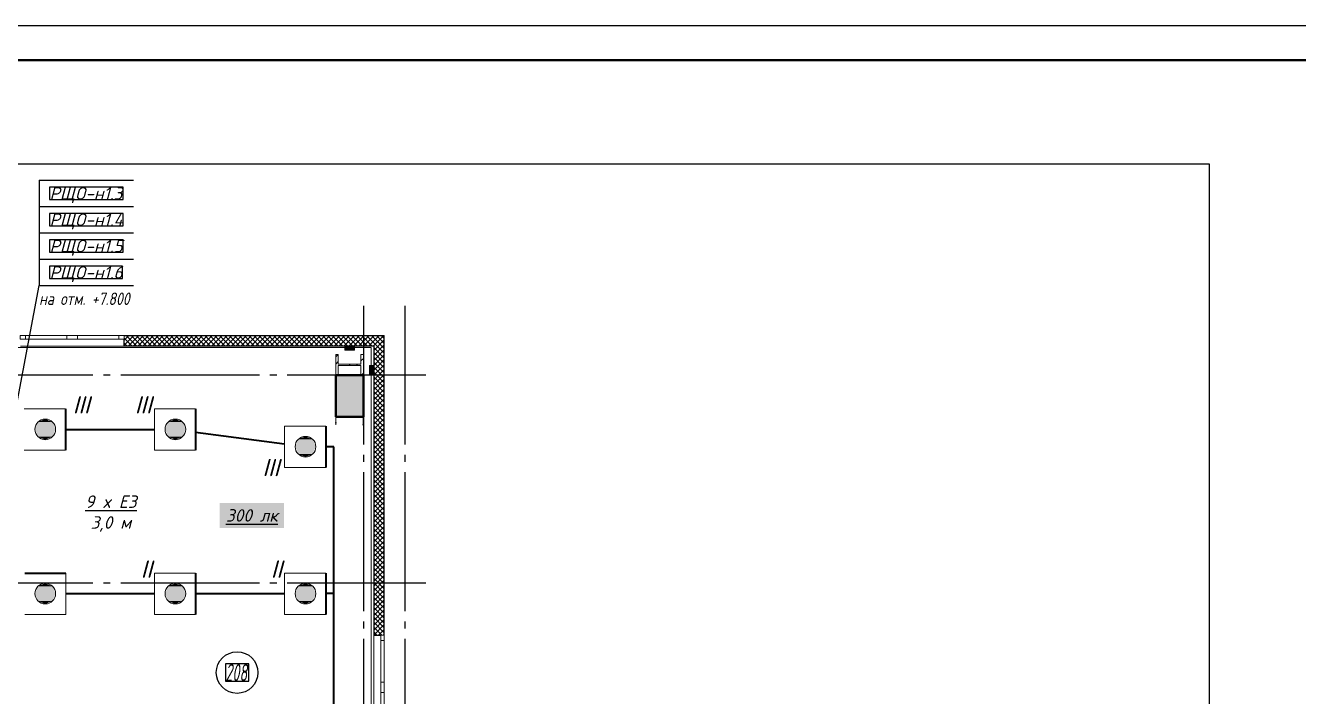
# Model space of a CAD drawing. Header units: millimetres. Extents: x 0 to 1286, y 0 to 420.
# Drawn here: x 466.5 to 650, y 323.3 to 420 of the extents above; entities that cross this region are included whole.
import ezdxf

# ---------------------------------------------------------------- set-up
doc = ezdxf.new("R2010")
doc.units = ezdxf.units.MM
doc.linetypes.add('ГОСТ 2.303 5', pattern=[24, 20, -1.5, 1, -1.5])
for name, color, linetype in [('Viewport1ForCustomObjects_0', 7, 'Continuous'), ('Viewport2ForCustomObjects_0', 7, 'Continuous'), ('Номер помещения', 7, 'Continuous'), ('Рамка', 7, 'Continuous'), ('СПКБ-0000-000-АР#002$0$Колонны новые', 7, 'Continuous'), ('СПКБ-0000-000-АР#002$0$Колонны существующие', 7, 'Continuous'), ('СПКБ-0000-000-АР#002$0$Окна ArchiCAD', 7, 'Continuous'), ('СПКБ-0000-000-АР#002$0$Перекрытие новые', 7, 'Continuous'), ('СПКБ-0000-000-АР#002$0$Стены', 7, 'Continuous'), ('СПКБ-0000-000-АР#002$0$Фахверк', 7, 'Continuous'), ('Строительные оси', 7, 'Continuous'), ('ЭО_РАБОЧЕЕ ОСВЕЩЕНИЕ', 7, 'Continuous')]:
    doc.layers.add(name, color=color, linetype=linetype)
for name, color, linetype, lineweight, true_color in [('СПКБ-0000-000-АР#002$0$Колонны новые_Ном._пера__108', 7, 'Continuous', 13, 0xfd8379), ('СПКБ-0000-000-АР#002$0$Колонны существующие_Ном._пера__102', 7, 'Continuous', 13, 0xcccccc), ('СПКБ-0000-000-АР#002$0$Окна ArchiCAD_Ном._пера__68', 7, 'Continuous', 20, 0xfd4435), ('СПКБ-0000-000-АР#002$0$Перекрытие новые_Ном._пера__161', 7, 'Continuous', 13, 0xe11606), ('СПКБ-0000-000-АР#002$0$Стены_Ном._пера__68', 7, 'Continuous', 20, 0xfd4435), ('СПКБ-0000-000-АР#002$0$Фахверк_Ном._пера__102', 7, 'Continuous', 13, 0xcccccc)]:
    doc.layers.add(name, color=color, linetype=linetype, lineweight=lineweight, true_color=true_color)
for name, color, linetype, lineweight in [('СПКБ-0000-000-АР#002$0$Колонны новые_Ном._пера__20', 1, 'Continuous', 20), ('СПКБ-0000-000-АР#002$0$Колонны существующие_Ном._пера__141', 7, 'Continuous', 50), ('СПКБ-0000-000-АР#002$0$Окна ArchiCAD_Ном._пера__6', 5, 'Continuous', 9), ('СПКБ-0000-000-АР#002$0$Фахверк_Ном._пера__1', 7, 'Continuous', 13)]:
    doc.layers.add(name, color=color, linetype=linetype, lineweight=lineweight)
doc.styles.add('1.8', font='isocpeui.ttf', dxfattribs={"height": 1.8})
doc.styles.add('2.5', font='isocpeui.ttf')
doc.styles.add('CustomTextStyle146', font='isocpeui.ttf', dxfattribs={"height": 1.8})
doc.styles.add('CustomTextStyle147', font='isocpeui.ttf', dxfattribs={"height": 1.8})
doc.styles.add('CustomTextStyle148', font='isocpeui.ttf', dxfattribs={"height": 1.8})
doc.styles.add('CustomTextStyle149', font='isocpeui.ttf', dxfattribs={"height": 1.8})
doc.styles.add('CustomTextStyle15', font='isocpeui.ttf', dxfattribs={"width": 0.592404, "height": 2.5})
pattern_1 = [(45, (0, 0), (-35.35534, 35.35534), []), (135, (0, 0), (35.35534, 35.35534), [])]
pattern_2 = [(45, (0, 0), (-159.099, 159.099), []), (45, (-53.03, 53.03), (-159.099, 159.099), [])]

# ---------------------------------------------------------------- blocks, each defined once
blk = doc.blocks.new('*E728')
at = {"layer": 'Номер помещения', "color": 7, "linetype": 'Continuous', "true_color": 0xffffff}
for p, q in [((160.9, 207.24), (157.53, 207.24)), ((157.53, 207.24), (157.53, 204.74)), ((160.9, 204.74), (160.9, 207.24)), ((157.53, 204.74), (160.9, 204.74)), ((157.53, 204.74), (157.53, 204.74))]:
    blk.add_line(p, q, dxfattribs=at)
at = {"layer": 'Номер помещения', "color": 6, "linetype": 'Continuous'}
blk.add_circle((159.22, 205.99), 3, dxfattribs=at)
at = {"layer": 'Строительные оси', "color": 3, "linetype": 'ГОСТ 2.303 5', "lineweight": 25}
for p, q in [((177.43, 258.86), (177.43, -45.14)), ((183.43, 258.86), (183.43, -45.14)), ((186.43, 248.86), (-283.76, 248.86)), ((186.43, 218.86), (-283.76, 218.86))]:
    blk.add_line(p, q, dxfattribs=at)
at = {"layer": 'ЭО_РАБОЧЕЕ ОСВЕЩЕНИЕ', "color": 7, "lineweight": 0}
for p, q in [((128.53, 244.01), (134.48, 244.01)), ((147.29, 238.06), (147.29, 244.01)), ((147.29, 244.01), (153.24, 244.01)), ((166.05, 235.56), (166.05, 241.51)), ((166.05, 241.51), (172, 241.51)), ((134.48, 238.06), (128.53, 238.06)), ((153.24, 238.06), (147.29, 238.06)), ((172, 235.56), (166.05, 235.56)), ((147.29, 214.38), (147.29, 220.33)), ((147.29, 220.33), (153.24, 220.33)), ((166.05, 214.38), (166.05, 220.33)), ((166.05, 220.33), (172, 220.33)), ((134.54, 220.3), (134.54, 214.35)), ((134.54, 214.35), (128.59, 214.35)), ((153.24, 214.38), (147.29, 214.38)), ((172, 214.38), (166.05, 214.38))]:
    blk.add_line(p, q, dxfattribs=at)
at = {"layer": 'ЭО_РАБОЧЕЕ ОСВЕЩЕНИЕ', "color": 5, "lineweight": 40}
for p, q in [((134.48, 244.01), (134.48, 238.06)), ((153.24, 244.01), (153.24, 238.06)), ((134.48, 241.05), (147.29, 241.05)), ((153.24, 240.66), (166.05, 238.95)), ((172, 241.51), (172, 235.56)), ((173.16, 238.55), (172, 238.55)), ((173.16, 217.37), (173.16, 238.55)), ((153.24, 220.33), (153.24, 214.38)), ((172, 220.33), (172, 214.38)), ((128.59, 220.3), (134.54, 220.3)), ((134.54, 217.37), (147.29, 217.37)), ((153.24, 217.37), (166.05, 217.37)), ((173.16, 217.37), (172, 217.37)), ((173.16, 183.06), (173.16, 217.37))]:
    blk.add_line(p, q, dxfattribs=at)
at = {"layer": 'ЭО_РАБОЧЕЕ ОСВЕЩЕНИЕ', "color": 7, "lineweight": 0}
for centre in [(131.55, 241.05), (150.31, 241.05), (169.08, 238.55), (131.55, 217.37), (150.31, 217.37), (169.08, 217.37)]:
    blk.add_circle(centre, 1.49, dxfattribs=at)
at = {"layer": 'ЭО_РАБОЧЕЕ ОСВЕЩЕНИЕ', "color": 5, "lineweight": 0}
for points in [[(131.55, 242.54), (130.5, 242.1), (132.6, 242.1)], [(150.31, 242.54), (149.26, 242.1), (151.37, 242.1)], [(130.5, 242.1), (130.06, 241.05), (133.04, 241.05)], [(130.06, 241.05), (130.5, 240), (132.6, 240)], [(130.06, 241.05), (133.04, 241.05), (132.6, 240)], [(130.5, 242.1), (132.6, 242.1), (133.04, 241.05)], [(149.26, 242.1), (148.83, 241.05), (151.8, 241.05)], [(148.83, 241.05), (149.26, 240), (151.37, 240)], [(148.83, 241.05), (151.8, 241.05), (151.37, 240)], [(149.26, 242.1), (151.37, 242.1), (151.8, 241.05)], [(130.5, 240), (132.6, 240), (131.55, 239.56)], [(149.26, 240), (151.37, 240), (150.31, 239.56)], [(168.02, 239.6), (167.59, 238.55), (170.56, 238.55)], [(169.08, 240.04), (168.02, 239.6), (170.13, 239.6)], [(168.02, 239.6), (170.13, 239.6), (170.56, 238.55)], [(167.59, 238.55), (168.02, 237.5), (170.13, 237.5)], [(167.59, 238.55), (170.56, 238.55), (170.13, 237.5)], [(168.02, 237.5), (170.13, 237.5), (169.08, 237.06)], [(131.55, 218.86), (130.5, 218.42), (132.6, 218.42)], [(150.31, 218.86), (149.26, 218.42), (151.37, 218.42)], [(169.08, 218.86), (168.02, 218.42), (170.13, 218.42)], [(130.5, 218.42), (130.06, 217.37), (133.04, 217.37)], [(130.06, 217.37), (130.5, 216.32), (132.6, 216.32)], [(130.06, 217.37), (133.04, 217.37), (132.6, 216.32)], [(130.5, 218.42), (132.6, 218.42), (133.04, 217.37)], [(149.26, 218.42), (148.83, 217.37), (151.8, 217.37)], [(148.83, 217.37), (149.26, 216.32), (151.37, 216.32)], [(148.83, 217.37), (151.8, 217.37), (151.37, 216.32)], [(149.26, 218.42), (151.37, 218.42), (151.8, 217.37)], [(168.02, 218.42), (167.59, 217.37), (170.56, 217.37)], [(167.59, 217.37), (168.02, 216.32), (170.13, 216.32)], [(167.59, 217.37), (170.56, 217.37), (170.13, 216.32)], [(168.02, 218.42), (170.13, 218.42), (170.56, 217.37)], [(130.5, 216.32), (132.6, 216.32), (131.55, 215.88)], [(149.26, 216.32), (151.37, 216.32), (150.31, 215.88)], [(168.02, 216.32), (170.13, 216.32), (169.08, 215.88)]]:
    blk.add_solid(points, dxfattribs=at)
at = {"layer": 'Номер помещения', "color": 7, "linetype": 'Continuous', "style": 'CustomTextStyle15', "width": 0.592404}
blk.add_text('208', height=2.5, dxfattribs=at).set_placement((157.53, 204.74))
blk = doc.blocks.new('СПКБ-0000-000-АР#002$0$Перекрытие_1', base_point=(-24407, -2530))
at = {"layer": 'СПКБ-0000-000-АР#002$0$Перекрытие новые_Ном._пера__161', "color": 12, "linetype": 'Continuous', "lineweight": 13, "true_color": 0xe11606, "flags": 128}
blk.add_lwpolyline([(-17957, 25286), (17853, 25286), (17853, 19191), (22462, 19188), (22462, 18553), (22462, 17603), (22462, 15678), (25023, 15678), (25023, 12764), (19954, 12764), (19944, 10017), (25023, 10017), (25023, 7089), (22462, 7089), (22462, 5117), (22462, 4167), (22462, 3579), (17853, 3579), (17853, -2530), (5844, -2530)], dxfattribs=at)
blk = doc.blocks.new('СПКБ-0000-000-АР#002$0$Двустворчатое Окно 19')
at = {"layer": 'СПКБ-0000-000-АР#002$0$Окна ArchiCAD_Ном._пера__6', "color": 5, "linetype": 'Continuous', "lineweight": 9}
for p, q in [((-750, 0), (-675, 0)), ((-747, 100), (747, 100)), ((-675, 0), (-675, -50)), ((-675, 0), (-75, 0)), ((-75, -50), (-75, 0)), ((-75, 0), (0, 0)), ((0, 0), (75, 0)), ((75, 0), (75, -50)), ((75, 0), (675, 0)), ((675, -50), (675, 0)), ((675, 0), (750, 0)), ((-750, -50), (750, -50)), ((-675, -50), (-750, -50)), ((-75, -50), (-675, -50)), ((0, -50), (-75, -50)), ((75, -50), (0, -50)), ((675, -50), (75, -50)), ((750, -50), (675, -50))]:
    blk.add_line(p, q, dxfattribs=at)
at = {"layer": 'СПКБ-0000-000-АР#002$0$Окна ArchiCAD_Ном._пера__68', "color": 20, "linetype": 'Continuous', "lineweight": 20, "true_color": 0xfd4435}
for p, q in [((-750, -47), (-750, 0)), ((750, -47), (750, 0)), ((-750, -50), (-750, -47)), ((750, -50), (750, -47))]:
    blk.add_line(p, q, dxfattribs=at)
blk = doc.blocks.new('СПКБ-0000-000-АР#002$0$Стена_1', base_point=(17893, 25306))
at = {"layer": 'СПКБ-0000-000-АР#002$0$Стены_Ном._пера__68', "linetype": 'Continuous', "lineweight": 20, "true_color": 0xfd4435}
for points in [[(14290, 25306), (14293, 25306), (14293, 25309), (14293, 25406), (14290, 25406)], [(14293, 25453), (18040, 25453), (18043, 25456), (14293, 25456)], [(17896, 25309), (14293, 25309), (14293, 25306), (17893, 25306)]]:
    blk.add_hatch(color=20, dxfattribs=at).paths.add_polyline_path(points)
h = blk.add_hatch(dxfattribs=at)
h.set_pattern_fill('СЕТКА_5X5_ДИАГОНАЛЬНАЯ', color=20, style=0, pattern_type=2)
h.set_pattern_definition(pattern_1)
h.paths.add_polyline_path([(18040, 25453), (14293, 25453), (14293, 25406), (14293, 25309), (17896, 25309)])
at = {"layer": 'СПКБ-0000-000-АР#002$0$Стены_Ном._пера__68', "color": 20, "linetype": 'Continuous', "lineweight": 20, "true_color": 0xfd4435}
for p, q in [((14290, 25406), (14290, 25306)), ((14293, 25406), (14290, 25406)), ((14293, 25456), (14293, 25453)), ((18040, 25453), (14293, 25453)), ((14293, 25453), (14293, 25406)), ((14293, 25309), (14293, 25406)), ((14293, 25306), (14290, 25306)), ((14293, 25309), (17896, 25309))]:
    blk.add_line(p, q, dxfattribs=at)
at = {"layer": 'СПКБ-0000-000-АР#002$0$Стены_Ном._пера__68', "color": 20, "linetype": 'Continuous', "lineweight": 20, "true_color": 0xfd4435, "flags": 128}
for points in [[(18043, 25456), (14293, 25456)], [(14293, 25306), (17893, 25306)]]:
    blk.add_lwpolyline(points, dxfattribs=at)
at = {"layer": 'СПКБ-0000-000-АР#002$0$Окна ArchiCAD', "color": 5, "linetype": 'Continuous', "lineweight": 9, "xscale": -1, "zscale": 1000, "rotation": 180}
blk.add_blockref('СПКБ-0000-000-АР#002$0$Двустворчатое Окно 19', (13543, 25406), dxfattribs=at)
blk = doc.blocks.new('СПКБ-0000-000-АР#002$0$Стена_7', base_point=(17893, 19188))
at = {"layer": 'СПКБ-0000-000-АР#002$0$Стены_Ном._пера__68', "linetype": 'Continuous', "lineweight": 20, "true_color": 0xfd4435}
h = blk.add_hatch(dxfattribs=at)
h.set_pattern_fill('СЕТКА_5X5_ДИАГОНАЛЬНАЯ', color=20, style=0, pattern_type=2)
h.set_pattern_definition(pattern_1)
h.paths.add_polyline_path([(17896, 25309), (17896, 25026), (18040, 25026), (18040, 25453)])
for points in [[(18043, 25026), (18043, 25456), (18040, 25453), (18040, 25026)], [(17893, 25306), (17893, 25026), (17896, 25026), (17896, 25309)], [(17896, 25026), (17893, 25026), (17893, 24886), (17896, 24886)], [(18043, 24886), (18043, 25026), (18040, 25026), (18040, 24886)], [(17893, 24886), (17893, 21136), (17896, 21136), (17896, 24886)], [(18040, 24886), (18040, 21136), (18043, 21136), (18043, 24886)], [(17893, 21136), (17893, 21133), (17993, 21133), (17993, 21136), (17896, 21136)], [(17893, 19639), (17893, 19636), (17896, 19636), (17993, 19636), (17993, 19639)], [(17893, 19471), (17896, 19471), (17896, 19636), (17893, 19636)], [(17896, 19471), (17893, 19471), (17893, 19331), (17896, 19331)], [(18040, 19636), (18040, 19471), (18043, 19471), (18043, 19636)], [(18043, 19331), (18043, 19471), (18040, 19471), (18040, 19331)], [(17893, 19331), (17893, 19188), (17896, 19188), (17896, 19331)], [(18043, 19188), (18043, 19331), (18040, 19331), (18040, 19188)]]:
    blk.add_hatch(color=20, dxfattribs=at).paths.add_polyline_path(points)
h = blk.add_hatch(dxfattribs=at)
h.set_pattern_fill('СЕТКА_5X5_ДИАГОНАЛЬНАЯ', color=20, style=0, pattern_type=2)
h.set_pattern_definition(pattern_1)
h.paths.add_polyline_path([(18040, 24886), (18040, 25026), (17896, 25026), (17896, 24886)])
h = blk.add_hatch(dxfattribs=at)
h.set_pattern_fill('СЕТКА_5X5_ДИАГОНАЛЬНАЯ', color=20, style=0, pattern_type=2)
h.set_pattern_definition(pattern_1)
h.paths.add_polyline_path([(17896, 24886), (17896, 21136), (17993, 21136), (18040, 21136), (18040, 24886)])
h = blk.add_hatch(dxfattribs=at)
h.set_pattern_fill('СЕТКА_5X5_ДИАГОНАЛЬНАЯ', color=20, style=0, pattern_type=2)
h.set_pattern_definition(pattern_1)
h.paths.add_polyline_path([(17896, 19471), (18040, 19471), (18040, 19636), (17993, 19636), (17896, 19636)])
h = blk.add_hatch(dxfattribs=at)
h.set_pattern_fill('СЕТКА_5X5_ДИАГОНАЛЬНАЯ', color=20, style=0, pattern_type=2)
h.set_pattern_definition(pattern_1)
h.paths.add_polyline_path([(18040, 19331), (18040, 19471), (17896, 19471), (17896, 19331)])
h = blk.add_hatch(dxfattribs=at)
h.set_pattern_fill('СЕТКА_5X5_ДИАГОНАЛЬНАЯ', color=20, style=0, pattern_type=2)
h.set_pattern_definition(pattern_1)
h.paths.add_polyline_path([(17896, 19331), (17896, 19188), (18040, 19188), (18040, 19331)])
at = {"layer": 'СПКБ-0000-000-АР#002$0$Стены_Ном._пера__68', "color": 20, "linetype": 'Continuous', "lineweight": 20, "true_color": 0xfd4435}
for p, q in [((18040, 25026), (18040, 25453)), ((17896, 25309), (17896, 25026)), ((17896, 25026), (17896, 24886)), ((18040, 24886), (18040, 25026)), ((17896, 24886), (17896, 21136)), ((18040, 21136), (18040, 24886)), ((17893, 21136), (17893, 21133)), ((17993, 21133), (17893, 21133)), ((17896, 21136), (17993, 21136)), ((17993, 21136), (17993, 21133)), ((18040, 21136), (17993, 21136)), ((18043, 21136), (18040, 21136)), ((17993, 19639), (17893, 19639)), ((17893, 19636), (17893, 19639)), ((17896, 19636), (17896, 19471)), ((17896, 19636), (17993, 19636)), ((17896, 19471), (17896, 19331)), ((17993, 19636), (17993, 19639)), ((18040, 19636), (17993, 19636)), ((18040, 19471), (18040, 19636)), ((18043, 19636), (18040, 19636)), ((18040, 19331), (18040, 19471)), ((17896, 19331), (17896, 19188)), ((18040, 19188), (18040, 19331))]:
    blk.add_line(p, q, dxfattribs=at)
at = {"layer": 'СПКБ-0000-000-АР#002$0$Стены_Ном._пера__68', "color": 20, "linetype": 'Continuous', "lineweight": 20, "true_color": 0xfd4435, "flags": 128}
for points in [[(18043, 21136), (18043, 25456)], [(17893, 25306), (17893, 25026)], [(17893, 24886), (17893, 21136)], [(17893, 19636), (17893, 19471)], [(18043, 19188), (18043, 19636)], [(17893, 19331), (17893, 19188)], [(17893, 19188), (18043, 19188)]]:
    blk.add_lwpolyline(points, dxfattribs=at)
at = {"layer": 'СПКБ-0000-000-АР#002$0$Окна ArchiCAD', "color": 5, "linetype": 'Continuous', "lineweight": 9, "xscale": -1, "zscale": 1000, "rotation": 90}
blk.add_blockref('СПКБ-0000-000-АР#002$0$Двустворчатое Окно 19', (17993, 20386), dxfattribs=at)
blk = doc.blocks.new('СПКБ-0000-000-АР#002$0$Колонна_20', base_point=(17543, 24586))
at = {"layer": 'СПКБ-0000-000-АР#002$0$Колонны существующие_Ном._пера__102', "linetype": 'Continuous', "lineweight": 13, "true_color": 0xcccccc}
blk.add_hatch(color=254, dxfattribs=at).paths.add_polyline_path([(17343, 24286), (17743, 24286), (17743, 24886), (17343, 24886)])
at = {"layer": 'СПКБ-0000-000-АР#002$0$Колонны существующие_Ном._пера__141', "color": 7, "linetype": 'Continuous', "lineweight": 50, "flags": 128}
blk.add_lwpolyline([(17343, 24286), (17743, 24286), (17743, 24886), (17343, 24886)], close=True, dxfattribs=at)
blk = doc.blocks.new('СПКБ-0000-000-АР#002$0$Колонна_44', base_point=(17743, 24228))
at = {"layer": 'СПКБ-0000-000-АР#002$0$Колонны новые_Ном._пера__108', "linetype": 'Continuous', "lineweight": 13, "true_color": 0xfd8379}
h = blk.add_hatch(dxfattribs=at)
h.set_pattern_fill('СТАЛЬ', color=11, style=0, pattern_type=2)
h.set_pattern_definition(pattern_2)
h.paths.add_polyline_path([(17343, 24169), (17345, 24169), (17345, 24282), (17741, 24282), (17741, 24169), (17743, 24169), (17743, 24282), (17743, 24284), (17741, 24284), (17345, 24284), (17343, 24284), (17343, 24282)])
at = {"layer": 'СПКБ-0000-000-АР#002$0$Колонны новые_Ном._пера__20', "color": 1, "linetype": 'Continuous', "lineweight": 20}
for p, q in [((17345, 24284), (17343, 24284)), ((17343, 24284), (17343, 24282)), ((17343, 24282), (17343, 24169)), ((17741, 24284), (17345, 24284)), ((17345, 24169), (17345, 24282)), ((17345, 24282), (17741, 24282)), ((17743, 24284), (17741, 24284)), ((17741, 24282), (17741, 24169)), ((17743, 24282), (17743, 24284)), ((17743, 24169), (17743, 24282)), ((17343, 24169), (17345, 24169)), ((17741, 24169), (17743, 24169))]:
    blk.add_line(p, q, dxfattribs=at)
blk = doc.blocks.new('СПКБ-0000-000-АР#002$0$Колонна_98', base_point=(17543, 25036))
at = {"layer": 'СПКБ-0000-000-АР#002$0$Колонны новые_Ном._пера__108', "linetype": 'Continuous', "lineweight": 13, "true_color": 0xfd8379}
h = blk.add_hatch(dxfattribs=at)
h.set_pattern_fill('СТАЛЬ', color=11, style=0, pattern_type=2)
h.set_pattern_definition(pattern_2)
h.paths.add_polyline_path([(17743, 25186), (17707, 25186), (17707, 25045), (17380, 25045), (17380, 25186), (17343, 25186), (17343, 24886), (17380, 24886), (17380, 25027), (17707, 25027), (17707, 24886), (17743, 24886)])
at = {"layer": 'СПКБ-0000-000-АР#002$0$Колонны новые_Ном._пера__20', "color": 1, "linetype": 'Continuous', "lineweight": 20}
for p, q in [((17380, 25186), (17343, 25186)), ((17343, 25186), (17343, 24886)), ((17380, 25045), (17380, 25186)), ((17743, 25186), (17707, 25186)), ((17707, 25186), (17707, 25045)), ((17743, 24886), (17743, 25186)), ((17707, 25045), (17380, 25045)), ((17380, 24886), (17380, 25027)), ((17380, 25027), (17707, 25027)), ((17707, 25027), (17707, 24886)), ((17343, 24886), (17380, 24886)), ((17707, 24886), (17743, 24886))]:
    blk.add_line(p, q, dxfattribs=at)
blk = doc.blocks.new('СПКБ-0000-000-АР#002$0$Колонна_140', base_point=(17863, 24956))
at = {"layer": 'СПКБ-0000-000-АР#002$0$Фахверк_Ном._пера__102', "linetype": 'Continuous', "lineweight": 13, "true_color": 0xcccccc}
blk.add_hatch(color=254, dxfattribs=at).paths.add_polyline_path([(17893, 24886), (17893, 25026), (17833, 25026), (17833, 24886)])
at = {"layer": 'СПКБ-0000-000-АР#002$0$Фахверк_Ном._пера__1', "color": 7, "linetype": 'Continuous', "lineweight": 13, "flags": 128}
blk.add_lwpolyline([(17893, 24886), (17893, 25026), (17833, 25026), (17833, 24886)], close=True, dxfattribs=at)
blk = doc.blocks.new('СПКБ-0000-000-АР#002$0$Колонна_141', base_point=(17543, 25276))
at = {"layer": 'СПКБ-0000-000-АР#002$0$Фахверк_Ном._пера__102', "linetype": 'Continuous', "lineweight": 13, "true_color": 0xcccccc}
blk.add_hatch(color=254, dxfattribs=at).paths.add_polyline_path([(17613, 25306), (17473, 25306), (17473, 25246), (17613, 25246)])
at = {"layer": 'СПКБ-0000-000-АР#002$0$Фахверк_Ном._пера__1', "color": 7, "linetype": 'Continuous', "lineweight": 13, "flags": 128}
blk.add_lwpolyline([(17613, 25306), (17473, 25306), (17473, 25246), (17613, 25246)], close=True, dxfattribs=at)
blk = doc.blocks.new('*E727')
at = {"layer": 'СПКБ-0000-000-АР#002$0$Колонны новые', "color": 1, "lineweight": 20, "xscale": 0.01, "yscale": 0.01, "zscale": 0.01}
for name, p in [('СПКБ-0000-000-АР#002$0$Колонна_98', (451.75, 299.01)), ('СПКБ-0000-000-АР#002$0$Колонна_44', (453.75, 290.94))]:
    blk.add_blockref(name, p, dxfattribs=at)
at = {"layer": 'СПКБ-0000-000-АР#002$0$Колонны существующие', "color": 7, "lineweight": 50, "xscale": 0.01, "yscale": 0.01, "zscale": 0.01}
blk.add_blockref('СПКБ-0000-000-АР#002$0$Колонна_20', (451.75, 294.51), dxfattribs=at)
at = {"layer": 'СПКБ-0000-000-АР#002$0$Перекрытие новые', "color": 12, "linetype": 'Continuous', "lineweight": 13, "true_color": 0xe11606, "xscale": 0.01, "yscale": 0.01, "zscale": 0.01}
blk.add_blockref('СПКБ-0000-000-АР#002$0$Перекрытие_1', (32.25, 23.35), dxfattribs=at)
at = {"layer": 'СПКБ-0000-000-АР#002$0$Стены', "color": 20, "lineweight": 20, "true_color": 0xfd4435, "xscale": 0.01, "yscale": 0.01, "zscale": 0.01}
for name, p in [('СПКБ-0000-000-АР#002$0$Стена_1', (455.25, 301.72)), ('СПКБ-0000-000-АР#002$0$Стена_7', (455.25, 240.54))]:
    blk.add_blockref(name, p, dxfattribs=at)
at = {"layer": 'СПКБ-0000-000-АР#002$0$Фахверк', "color": 7, "lineweight": 13, "xscale": 0.01, "yscale": 0.01, "zscale": 0.01}
for name, p in [('СПКБ-0000-000-АР#002$0$Колонна_141', (451.75, 301.41)), ('СПКБ-0000-000-АР#002$0$Колонна_140', (454.95, 298.21))]:
    blk.add_blockref(name, p, dxfattribs=at)
blk = doc.blocks.new('CustomObjectsInViewport1_0')
at = {"layer": 'ЭО_РАБОЧЕЕ ОСВЕЩЕНИЕ'}
for p, q in [((468.43, 397.7), (482.05, 397.7)), ((468.43, 397.7), (468.43, 382.5)), ((468.43, 393.9), (482.05, 393.9)), ((468.43, 390.1), (482.05, 390.1)), ((468.43, 386.3), (482.05, 386.3)), ((449.92, 284.68), (468.43, 382.5)), ((468.43, 382.5), (482.05, 382.5))]:
    blk.add_line(p, q, dxfattribs=at)
at = {"layer": 'ЭО_РАБОЧЕЕ ОСВЕЩЕНИЕ', "color": 7, "true_color": 0xffffff}
for p, q in [((480.55, 396.7), (469.93, 396.7)), ((469.93, 396.7), (469.93, 394.9)), ((480.55, 394.9), (480.55, 396.7)), ((469.93, 394.9), (480.55, 394.9)), ((469.93, 394.9), (469.93, 394.9)), ((480.55, 392.9), (469.93, 392.9)), ((469.93, 392.9), (469.93, 391.1)), ((480.55, 391.1), (480.55, 392.9)), ((469.93, 391.1), (480.55, 391.1)), ((469.93, 391.1), (469.93, 391.1)), ((480.54, 389.1), (469.93, 389.1)), ((469.93, 389.1), (469.93, 387.3)), ((480.54, 387.3), (480.54, 389.1)), ((469.93, 387.3), (480.54, 387.3)), ((469.93, 387.3), (469.93, 387.3)), ((480.44, 385.3), (469.93, 385.3)), ((469.93, 385.3), (469.93, 383.5)), ((480.44, 383.5), (480.44, 385.3)), ((469.93, 383.5), (480.44, 383.5)), ((469.93, 383.5), (469.93, 383.5))]:
    blk.add_line(p, q, dxfattribs=at)
at = {"layer": 'ЭО_РАБОЧЕЕ ОСВЕЩЕНИЕ'}
for s, style, p in [('РЩO-н1.3', 'CustomTextStyle146', (469.93, 394.9)), ('РЩO-н1.4', 'CustomTextStyle147', (469.93, 391.1)), ('РЩO-н1.5', 'CustomTextStyle148', (469.93, 387.3)), ('РЩO-н1.6', 'CustomTextStyle149', (469.93, 383.5))]:
    blk.add_text(s, height=1.8, dxfattribs=dict(at, style=style)).set_placement(p)

msp = doc.modelspace()

# ---------------------------------------------------------------- linework, layer by layer
at = {"layer": 'Defpoints', "linetype": 'Continuous'}
msp.add_lwpolyline([(35, 56.586), (637.188, 56.586), (637.188, 400), (35, 400)], close=True, dxfattribs=at)
at = {"layer": 'Рамка', "lineweight": 30}
msp.add_lwpolyline([(891, 0), (0, 0), (0, 420), (891, 420)], close=True, dxfattribs=at)
at = {"layer": 'Рамка', "lineweight": 50}
msp.add_lwpolyline([(886, 5), (886, 415), (20, 415), (20, 5)], close=True, dxfattribs=at)

# ---------------------------------------------------------------- block references
msp.add_blockref('*E727', (61.438, 72.071))
at = {"layer": 'Viewport1ForCustomObjects_0'}
msp.add_blockref('CustomObjectsInViewport1_0', (0, 0), dxfattribs=at)
at = {"layer": 'Viewport2ForCustomObjects_0'}
msp.add_blockref('*E728', (337.756, 120.729), dxfattribs=at)

# ---------------------------------------------------------------- texts
at = {"layer": 'ЭО_РАБОЧЕЕ ОСВЕЩЕНИЕ'}
for s, insert, char_height, attachment_point, style in [('{\\W0.8;на отм. +7.800}', (468.427, 381.501), 1.8, 1, '1.8'), ('III', (474.491, 365.314), 2.5, 5, '2.5'), ('III', (483.437, 365.314), 2.5, 5, '2.5'), ('III', (501.842, 356.275), 2.5, 5, '2.5'), ('{\\L9 x Е3\\P}3,0 м', (478.778, 349.644), 1.8, 5, '1.8'), ('II', (483.889, 341.633), 2.5, 5, '2.5'), ('II', (502.651, 341.633), 2.5, 5, '2.5')]:
    msp.add_mtext(s, dxfattribs=dict(at, insert=insert, char_height=char_height, attachment_point=attachment_point, style=style))
at = {"layer": 'ЭО_РАБОЧЕЕ ОСВЕЩЕНИЕ', "insert": (499.104, 349.371), "char_height": 1.8, "attachment_point": 5, "style": '1.8', "bg_fill": 1, "box_fill_scale": 1.5, "bg_fill_color": 7, "bg_fill_true_color": 16777215, "bg_fill_transparency": 0}
msp.add_mtext('{\\L300 лк}', dxfattribs=at)

doc.saveas('drawing.dxf')
